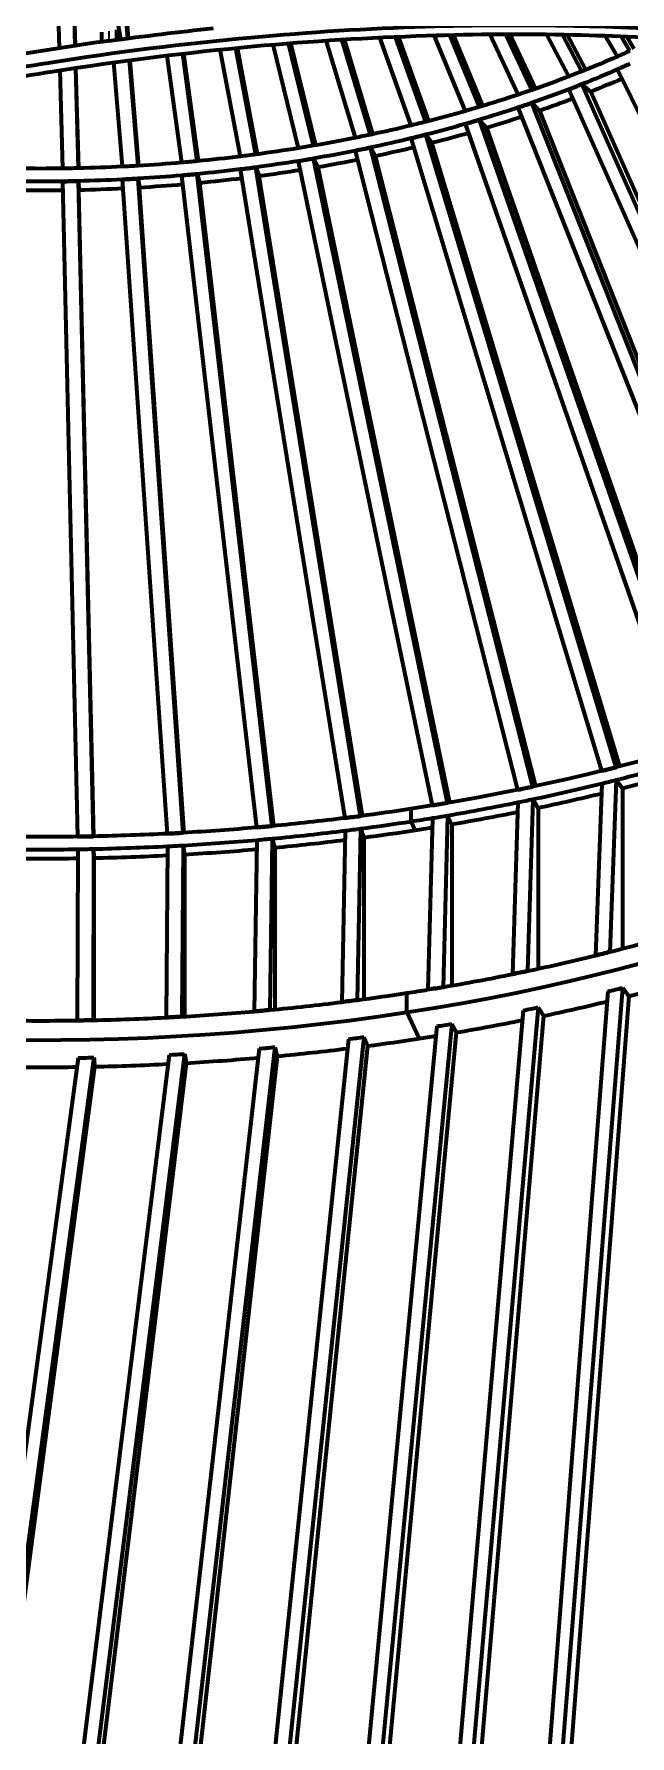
# Model space of a CAD drawing. Header units: inches. Extents: x -0.1 to 57.6, y -5.7 to 33.1.
# Drawn here: x 42.71 to 45.69, y 1.19 to 9.7 of the extents above; entities that cross this region are included whole.
import ezdxf

# ---------------------------------------------------------------- set-up
doc = ezdxf.new("R2010")
doc.units = ezdxf.units.IN
doc.header["$LTSCALE"] = 0.75
doc.header["$MEASUREMENT"] = 0
doc.layers.add('Visible', color=7, linetype='Continuous', lineweight=70)
doc.layers.add('Visible Narrow', color=7, linetype='Continuous', lineweight=35)

msp = doc.modelspace()

# ---------------------------------------------------------------- linework, layer by layer
at = {"layer": 'Visible', "extrusion": (0, 0.817547, -0.575862)}
for p, q in [((43.1748, 9.6811), (43.1172, 10.3914)), ((43.1785, 9.6816), (43.1207, 10.3935)), ((43.0201, 10.3355), (43.1394, 9.6788)), ((42.9117, 9.644), (42.8949, 10.2634)), ((42.9129, 9.6442), (42.8962, 10.2641)), ((42.8333, 9.6321), (42.8174, 10.2188)), ((43.0445, 9.6633), (43.0445, 9.7123)), ((43.121, 9.7229), (43.1394, 9.6788)), ((43.121, 9.6739), (43.121, 9.7229)), ((43.1394, 9.6763), (43.1394, 9.6788)), ((43.7394, 9.09), (43.6378, 9.6249)), ((43.8163, 9.0999), (43.7151, 9.6326)), ((43.8248, 9.101), (43.7237, 9.6334)), ((44.0297, 9.1314), (43.9028, 9.6498)), ((44.1053, 9.1441), (43.9799, 9.6561)), ((44.1162, 9.146), (43.991, 9.657)), ((44.3149, 9.1833), (44.1687, 9.67)), ((44.389, 9.1986), (44.2459, 9.675)), ((44.402, 9.2014), (44.2596, 9.6758)), ((44.5939, 9.2454), (44.437, 9.6855)), ((44.6661, 9.2634), (44.5145, 9.6891)), ((44.6812, 9.2672), (44.5307, 9.6898)), ((44.8655, 9.3174), (44.7091, 9.6962)), ((44.9357, 9.338), (44.7869, 9.6982)), ((44.9526, 9.3431), (44.8058, 9.6987)), ((45.1288, 9.3991), (44.9865, 9.7016)), ((45.1965, 9.4222), (45.0649, 9.7021)), ((45.2152, 9.4287), (45.0866, 9.7021)), ((45.3826, 9.4902), (45.2709, 9.7013)), ((45.4477, 9.5157), (45.3502, 9.7001)), ((45.4679, 9.5237), (45.3748, 9.6997)), ((45.626, 9.5903), (45.5646, 9.6946)), ((45.6882, 9.6181), (45.6449, 9.6916)), ((45.7096, 9.6278), (45.6728, 9.6904)), ((43.1482, 9.0389), (43.1058, 9.5608)), ((43.2266, 9.0432), (43.1837, 9.5713)), ((43.2303, 9.0434), (43.1874, 9.5718)), ((43.4452, 9.0591), (43.3726, 9.5953)), ((43.523, 9.0662), (43.4501, 9.6044)), ((43.5291, 9.0668), (43.4562, 9.6051)), ((42.8496, 9.0295), (42.8363, 9.5212)), ((42.9283, 9.031), (42.9147, 9.5332)), ((42.9295, 9.031), (42.9159, 9.5334)), ((47.097, 6.5361), (45.626, 9.5259)), ((47.097, 6.5361), (45.626, 9.5259)), ((46.7316, 6.385), (45.3826, 9.4258)), ((46.7316, 6.385), (45.3826, 9.4258)), ((46.7968, 6.4105), (45.4477, 9.4513)), ((45.4477, 9.4513), (45.492, 9.4138)), ((45.4477, 9.4513), (45.492, 9.4138)), ((46.7968, 6.4105), (45.4477, 9.4513)), ((46.8202, 6.4198), (45.492, 9.4138)), ((46.8202, 6.4198), (45.492, 9.4138)), ((46.3505, 6.2474), (45.1288, 9.3347)), ((46.3505, 6.2474), (45.1288, 9.3347)), ((46.4183, 6.2705), (45.1965, 9.3578)), ((45.1965, 9.3578), (45.2366, 9.3188)), ((45.1965, 9.3578), (45.2366, 9.3188)), ((46.4183, 6.2705), (45.1965, 9.3578)), ((46.4399, 6.278), (45.2366, 9.3188)), ((46.4399, 6.278), (45.2366, 9.3188)), ((45.6193, 6.0328), (44.6661, 9.199)), ((44.6661, 9.199), (44.6974, 9.1574)), ((44.6661, 9.199), (44.6974, 9.1574)), ((45.6193, 6.0328), (44.6661, 9.199)), ((45.9551, 6.1238), (44.8655, 9.253)), ((45.9551, 6.1238), (44.8655, 9.253)), ((46.0253, 6.1444), (44.9357, 9.2736)), ((44.9357, 9.2736), (44.9714, 9.2332)), ((44.9357, 9.2736), (44.9714, 9.2332)), ((46.0253, 6.1444), (44.9357, 9.2736)), ((46.0449, 6.1503), (44.9714, 9.2332)), ((46.0449, 6.1503), (44.9714, 9.2332)), ((45.1279, 5.9208), (44.3149, 9.1189)), ((45.1279, 5.9208), (44.3149, 9.1189)), ((45.202, 5.9361), (44.389, 9.1343)), ((44.389, 9.1343), (44.4156, 9.0916)), ((44.389, 9.1343), (44.4156, 9.0916)), ((45.202, 5.9361), (44.389, 9.1343)), ((45.547, 6.0148), (44.5939, 9.181)), ((45.547, 6.0148), (44.5939, 9.181)), ((45.6367, 6.0372), (44.6974, 9.1574)), ((45.6367, 6.0372), (44.6974, 9.1574)), ((44.3398, 5.7889), (43.8163, 9.0355)), ((43.8163, 9.0355), (43.8334, 8.9912)), ((43.8163, 9.0355), (43.8334, 8.9912)), ((44.3398, 5.7889), (43.8163, 9.0355)), ((44.6993, 5.8421), (44.0297, 9.067)), ((44.6993, 5.8421), (44.0297, 9.067)), ((44.7749, 5.8547), (44.1053, 9.0797)), ((44.1053, 9.0797), (44.1273, 9.0362)), ((44.1053, 9.0797), (44.1273, 9.0362)), ((44.7749, 5.8547), (44.1053, 9.0797)), ((44.7874, 5.8569), (44.1273, 9.0362)), ((44.7874, 5.8569), (44.1273, 9.0362)), ((45.217, 5.9393), (44.4156, 9.0916)), ((45.217, 5.9393), (44.4156, 9.0916)), ((42.9249, 5.686), (42.8496, 8.9652)), ((42.9249, 5.686), (42.8496, 8.9652)), ((43.0036, 5.6874), (42.9283, 8.9666)), ((42.9283, 8.9666), (42.9307, 8.9213)), ((42.9283, 8.9666), (42.9307, 8.9213)), ((43.0036, 5.6874), (42.9283, 8.9666)), ((43.374, 5.7009), (43.1482, 8.9746)), ((43.374, 5.7009), (43.1482, 8.9746)), ((43.4524, 5.7051), (43.2266, 8.9788)), ((43.2266, 8.9788), (43.234, 8.9337)), ((43.2266, 8.9788), (43.234, 8.9337)), ((43.4524, 5.7051), (43.2266, 8.9788)), ((43.8206, 5.7319), (43.4452, 8.9947)), ((43.8206, 5.7319), (43.4452, 8.9947)), ((43.8984, 5.739), (43.523, 9.0018)), ((43.523, 9.0018), (43.5353, 8.957)), ((43.523, 9.0018), (43.5353, 8.957)), ((43.8984, 5.739), (43.523, 9.0018)), ((43.9055, 5.7397), (43.5353, 8.957)), ((43.9055, 5.7397), (43.5353, 8.957)), ((44.263, 5.779), (43.7394, 9.0256)), ((44.263, 5.779), (43.7394, 9.0256)), ((44.3496, 5.7902), (43.8334, 8.9912)), ((44.3496, 5.7902), (43.8334, 8.9912)), ((43.0051, 5.6875), (42.9307, 8.9213)), ((43.0051, 5.6875), (42.9307, 8.9213)), ((43.4567, 5.7054), (43.234, 8.9337)), ((43.4567, 5.7054), (43.234, 8.9337)), ((45.6193, 5.9685), (45.588, 5.1095)), ((45.6193, 5.9685), (45.588, 5.1095)), ((45.6193, 5.9685), (45.588, 5.1095)), ((45.6193, 5.9685), (45.588, 5.1095)), ((45.6193, 5.9685), (45.588, 5.1095)), ((45.6506, 5.9268), (45.6193, 5.9685)), ((45.6193, 5.9685), (45.6506, 5.9268)), ((45.6506, 5.9268), (45.6193, 5.9685)), ((45.6506, 5.9268), (45.6193, 5.9685)), ((45.6506, 5.9268), (45.6193, 5.9685)), ((45.547, 5.9504), (45.5158, 5.0915)), ((45.547, 5.9504), (45.5158, 5.0915)), ((45.547, 5.9504), (45.5158, 5.0915)), ((45.547, 5.9504), (45.5158, 5.0915)), ((45.547, 5.9504), (45.5158, 5.0915)), ((45.6506, 5.9268), (45.6506, 5.1255)), ((45.6506, 5.9268), (45.6506, 5.1255)), ((45.6506, 5.9268), (45.6506, 5.1255)), ((45.6506, 5.9268), (45.6506, 5.1255)), ((45.6506, 5.9268), (45.6506, 5.1255)), ((44.5927, 5.7608), (44.5927, 5.8251)), ((44.5927, 5.7608), (44.5927, 5.8251)), ((45.1279, 5.8564), (45.1012, 4.9985)), ((45.1279, 5.8564), (45.1012, 4.9985)), ((45.1279, 5.8564), (45.1012, 4.9985)), ((45.1279, 5.8564), (45.1012, 4.9985)), ((45.1279, 5.8564), (45.1012, 4.9985)), ((45.202, 5.8718), (45.1753, 5.0138)), ((45.202, 5.8718), (45.1753, 5.0138)), ((45.202, 5.8718), (45.1753, 5.0138)), ((45.202, 5.8718), (45.1753, 5.0138)), ((45.202, 5.8718), (45.1753, 5.0138)), ((45.2286, 5.8291), (45.202, 5.8718)), ((45.202, 5.8718), (45.2286, 5.8291)), ((45.2286, 5.8291), (45.202, 5.8718)), ((45.2286, 5.8291), (45.202, 5.8718)), ((45.2286, 5.8291), (45.202, 5.8718)), ((45.2286, 5.8291), (45.2286, 5.0252)), ((45.2286, 5.8291), (45.2286, 5.0252)), ((45.2286, 5.8291), (45.2286, 5.0252)), ((45.2286, 5.8291), (45.2286, 5.0252)), ((45.2286, 5.8291), (45.2286, 5.0252)), ((44.263, 5.7147), (44.2458, 4.8583)), ((44.263, 5.7147), (44.2458, 4.8583)), ((44.263, 5.7147), (44.2458, 4.8583)), ((44.263, 5.7147), (44.2458, 4.8583)), ((44.263, 5.7147), (44.2458, 4.8583)), ((44.3398, 5.7246), (44.3226, 4.8682)), ((44.3398, 5.7246), (44.3226, 4.8682)), ((44.3398, 5.7246), (44.3226, 4.8682)), ((44.3398, 5.7246), (44.3226, 4.8682)), ((44.3398, 5.7246), (44.3226, 4.8682)), ((44.3398, 5.7246), (44.357, 5.6803)), ((44.357, 5.6803), (44.3398, 5.7246)), ((44.357, 5.6803), (44.3398, 5.7246)), ((44.357, 5.6803), (44.3398, 5.7246)), ((44.357, 5.6803), (44.3398, 5.7246)), ((44.6131, 5.717), (44.5927, 5.7608)), ((44.6131, 5.717), (44.5927, 5.7608)), ((44.6993, 5.7777), (44.6773, 4.9207)), ((44.6993, 5.7777), (44.6773, 4.9207)), ((44.6993, 5.7777), (44.6773, 4.9207)), ((44.6993, 5.7777), (44.6773, 4.9207)), ((44.6993, 5.7777), (44.6773, 4.9207)), ((44.7749, 5.7904), (44.7529, 4.9333)), ((44.7749, 5.7904), (44.7529, 4.9333)), ((44.7749, 5.7904), (44.7529, 4.9333)), ((44.7749, 5.7904), (44.7529, 4.9333)), ((44.7749, 5.7904), (44.7529, 4.9333)), ((44.7969, 5.7468), (44.7749, 5.7904)), ((44.7749, 5.7904), (44.7969, 5.7468)), ((44.7969, 5.7468), (44.7749, 5.7904)), ((44.7969, 5.7468), (44.7749, 5.7904)), ((44.7969, 5.7468), (44.7749, 5.7904)), ((44.7969, 5.7468), (44.7969, 4.9409)), ((44.7969, 5.7468), (44.7969, 4.9409)), ((44.7969, 5.7468), (44.7969, 4.9409)), ((44.7969, 5.7468), (44.7969, 4.9409)), ((44.7969, 5.7468), (44.7969, 4.9409)), ((42.9249, 5.6216), (42.9225, 4.7664)), ((42.9249, 5.6216), (42.9225, 4.7664)), ((42.9249, 5.6216), (42.9225, 4.7664)), ((42.9249, 5.6216), (42.9225, 4.7664)), ((42.9249, 5.6216), (42.9225, 4.7664)), ((43.0036, 5.6231), (43.0012, 4.7678)), ((43.0036, 5.6231), (43.0012, 4.7678)), ((43.0036, 5.6231), (43.0012, 4.7678)), ((43.0036, 5.6231), (43.0012, 4.7678)), ((43.0036, 5.6231), (43.0012, 4.7678)), ((43.0036, 5.6231), (43.0061, 5.5777)), ((43.0061, 5.5777), (43.0036, 5.6231)), ((43.0061, 5.5777), (43.0036, 5.6231)), ((43.0061, 5.5777), (43.0036, 5.6231)), ((43.0061, 5.5777), (43.0036, 5.6231)), ((43.374, 5.6365), (43.3666, 4.781)), ((43.374, 5.6365), (43.3666, 4.781)), ((43.374, 5.6365), (43.3666, 4.781)), ((43.374, 5.6365), (43.3666, 4.781)), ((43.374, 5.6365), (43.3666, 4.781)), ((43.4524, 5.6407), (43.445, 4.7853)), ((43.4524, 5.6407), (43.445, 4.7853)), ((43.4524, 5.6407), (43.445, 4.7853)), ((43.4524, 5.6407), (43.445, 4.7853)), ((43.4524, 5.6407), (43.445, 4.7853)), ((43.4524, 5.6407), (43.4598, 5.5956)), ((43.4598, 5.5956), (43.4524, 5.6407)), ((43.4598, 5.5956), (43.4524, 5.6407)), ((43.4598, 5.5956), (43.4524, 5.6407)), ((43.4598, 5.5956), (43.4524, 5.6407)), ((43.8206, 5.6675), (43.8083, 4.8117)), ((43.8206, 5.6675), (43.8083, 4.8117)), ((43.8206, 5.6675), (43.8083, 4.8117)), ((43.8206, 5.6675), (43.8083, 4.8117)), ((43.8206, 5.6675), (43.8083, 4.8117)), ((43.8984, 5.6746), (43.8861, 4.8188)), ((43.8984, 5.6746), (43.8861, 4.8188)), ((43.8984, 5.6746), (43.8861, 4.8188)), ((43.8984, 5.6746), (43.8861, 4.8188)), ((43.8984, 5.6746), (43.8861, 4.8188)), ((43.8984, 5.6746), (43.9107, 5.6298)), ((43.9107, 5.6298), (43.8984, 5.6746)), ((43.9107, 5.6298), (43.8984, 5.6746)), ((43.9107, 5.6298), (43.8984, 5.6746)), ((43.9107, 5.6298), (43.8984, 5.6746)), ((43.9107, 5.6298), (43.9107, 4.8212)), ((43.9107, 5.6298), (43.9107, 4.8212)), ((43.9107, 5.6298), (43.9107, 4.8212)), ((43.9107, 5.6298), (43.9107, 4.8212)), ((43.9107, 5.6298), (43.9107, 4.8212)), ((44.357, 5.6803), (44.357, 4.8728)), ((44.357, 5.6803), (44.357, 4.8728)), ((44.357, 5.6803), (44.357, 4.8728)), ((44.357, 5.6803), (44.357, 4.8728)), ((44.357, 5.6803), (44.357, 4.8728)), ((43.0061, 5.5777), (43.0061, 4.7679)), ((43.0061, 5.5777), (43.0061, 4.7679)), ((43.0061, 5.5777), (43.0061, 4.7679)), ((43.0061, 5.5777), (43.0061, 4.7679)), ((43.0061, 5.5777), (43.0061, 4.7679)), ((43.4598, 5.5956), (43.4598, 4.7862)), ((43.4598, 5.5956), (43.4598, 4.7862)), ((43.4598, 5.5956), (43.4598, 4.7862)), ((43.4598, 5.5956), (43.4598, 4.7862)), ((43.4598, 5.5956), (43.4598, 4.7862)), ((44.5723, 4.8074), (44.5723, 4.904)), ((44.5723, 4.8074), (44.5723, 4.904)), ((45.5783, 4.9117), (45.268, 0.9082)), ((45.6506, 4.9297), (45.3359, 0.9311)), ((45.6818, 4.8881), (45.3761, 0.8957)), ((44.6334, 4.676), (44.5723, 4.8074)), ((44.6334, 4.676), (44.5723, 4.8074)), ((45.1545, 4.8166), (44.8053, 0.7609)), ((45.2286, 4.832), (44.8749, 0.7821)), ((45.2553, 4.7893), (44.9119, 0.7443)), ((44.7213, 4.737), (44.3314, 0.6261)), ((44.7969, 4.7497), (44.4026, 0.6453)), ((44.8188, 4.7061), (44.4362, 0.6055)), ((43.833, 4.6256), (43.3529, 0.3963)), ((43.9107, 4.6327), (43.4271, 0.4115)), ((44.2802, 4.6733), (43.847, 0.5043)), ((44.357, 4.6832), (43.9198, 0.5216)), ((44.3742, 4.6389), (43.9498, 0.4797)), ((42.9274, 4.5792), (42.3393, 0.2251)), ((43.0061, 4.5806), (42.4159, 0.2357)), ((43.0086, 4.5353), (42.4343, 0.1916)), ((43.3815, 4.5942), (42.85, 0.3029)), ((43.4598, 4.5985), (42.9255, 0.3159)), ((43.4673, 4.5533), (42.948, 0.2724)), ((43.9231, 4.5879), (43.4535, 0.3688))]:
    msp.add_line(p, q, dxfattribs=at)
at = {"layer": 'Visible'}
msp.add_arc((45.2709, -6.1522), 15.9714, 97.87471, 99.74164, dxfattribs=at)
for centre, major_axis, start_param, end_param in [((42.7394, 8.8432), (7.3181, 0), 0.144211, 2.879793), ((42.7394, 11.7059), (-4.7606, 0), 2.222261, 2.238801), ((42.7394, 11.7059), (-4.7606, 0), 2.159429, 2.175969), ((42.7394, 11.7059), (4.7606, 0), -1.044996, -1.028456), ((42.7394, 11.7059), (-4.7606, 0), 1.970933, 1.987473), ((42.7394, 11.7059), (4.7606, 0), -1.107827, -1.091287), ((42.7394, 11.7059), (4.7606, 0), -1.233491, -1.216951), ((42.7394, 11.7059), (4.7606, 0), -1.359155, -1.342615), ((42.7394, 11.7059), (4.7606, 0), -1.296323, -1.279783), ((42.7394, 11.7059), (4.7606, 0), -1.54765, -1.53111), ((42.7394, 11.7059), (4.7606, 0), -1.484819, -1.468279), ((42.7394, 11.7059), (-4.7606, 0), 1.719606, 1.736146), ((42.7394, 8.7466), (7.0819, 0), -1.308997, -0.051746), ((42.7394, 8.7466), (7.0819, 0), 3.676932, 4.974188), ((42.7394, 9.8082), (7.1606, 0), -1.167887, -1.156891), ((42.7394, 9.8082), (7.1606, 0), -1.167887, -1.156891), ((42.7394, 9.8082), (-7.1606, 0), 1.910873, 1.92187), ((42.7394, 9.8082), (-7.1606, 0), 1.910873, 1.92187), ((42.7394, 9.8082), (-7.1606, 0), 1.848042, 1.859038), ((42.7394, 9.8082), (-7.1606, 0), 1.848042, 1.859038), ((42.7394, 9.8082), (7.1606, 0), -1.419215, -1.408219), ((42.7394, 9.8082), (-7.1606, 0), 1.78521, 1.796206), ((42.7394, 9.8082), (-7.1606, 0), 1.596714, 1.60771), ((42.7394, 9.8082), (7.1606, 0), -1.482047, -1.47105), ((42.7394, 8.8432), (-7.0819, 0), 1.984763, 2.036476), ((42.7394, 8.8432), (-7.0819, 0), 1.921931, 1.973644), ((42.7394, 8.8432), (7.0819, 0), -1.167949, -1.15683), ((42.7394, 8.8432), (-7.0819, 0), 1.859099, 1.910812), ((42.7394, 8.8432), (7.0819, 0), -1.23078, -1.219662), ((42.7394, 8.7466), (7.3181, 0), -1.157009, -1.11094), ((42.7394, 8.8432), (-7.0819, 0), 1.733435, 1.785149), ((42.7394, 8.8432), (-7.0819, 0), 1.785149, 1.796267), ((42.7394, 8.8432), (-7.0819, 0), 1.796267, 1.832596), ((42.7394, 8.8432), (-7.0819, 0), 1.832596, 1.84798), ((42.7394, 8.8432), (-7.0819, 0), 1.84798, 1.859099), ((42.7394, 8.7466), (7.3181, 0), -1.219841, -1.172987), ((42.7394, 8.8432), (-7.0819, 0), 1.607772, 1.659485), ((42.7394, 8.8432), (-7.0819, 0), 1.659485, 1.670603), ((42.7394, 8.8432), (-7.0819, 0), 1.670603, 1.722317), ((42.7394, 8.8432), (7.0819, 0), -1.419276, -1.408157), ((42.7394, 8.8432), (-7.0819, 0), 1.54494, 1.596653), ((42.7394, 8.8432), (-7.0819, 0), 1.596653, 1.607772), ((42.7394, 8.7466), (7.3181, 0), -1.308997, -1.297197), ((42.7394, 8.7466), (-7.3181, 0), 1.85892, 1.906518), ((42.7394, 8.7466), (-7.3181, 0), 1.733256, 1.782244), ((42.7394, 8.7466), (7.3181, 0), -1.345505, -1.308997), ((42.7394, 8.7466), (7.3181, 0), 4.686353, 4.737248), ((42.7394, 8.7466), (7.3181, 0), -1.534001, -1.483723), ((42.7394, 8.7466), (-7.3181, 0), 1.670424, 1.720067)]:
    msp.add_ellipse(centre, major_axis=major_axis, ratio=0.575862, start_param=start_param, end_param=end_param, dxfattribs=at)
at = {"layer": 'Visible', "extrusion": (-3.61307e-16, 3.46945e-16, -1)}
for centre, major_axis, start_param, end_param in [((42.7394, 11.7703), (4.7606, 0), 0.919332, 0.965624), ((42.7394, 11.7703), (4.7606, 0), 0.902792, 0.919332), ((42.7394, 11.7059), (4.7606, 0), 0.902792, 0.919332), ((42.7394, 11.7703), (-4.7606, 0), 4.107216, 4.123756), ((42.7394, 11.7059), (4.7606, 0), 0.919332, 0.965624), ((42.7394, 11.7703), (-4.7606, 0), 4.170048, 4.186588), ((42.7394, 11.7059), (-4.7606, 0), 4.107216, 4.123756), ((42.7394, 11.7703), (4.7606, 0), 1.107827, 1.154119), ((42.7394, 11.7059), (-4.7606, 0), 4.170048, 4.186588), ((42.7394, 11.7703), (4.7606, 0), 1.216951, 1.233491), ((42.7394, 11.7703), (4.7606, 0), 1.170659, 1.216951), ((42.7394, 11.7059), (4.7606, 0), 1.107827, 1.154119), ((42.7394, 11.7703), (4.7606, 0), 1.279783, 1.296323), ((42.7394, 11.7059), (4.7606, 0), 1.216951, 1.233491), ((42.7394, 11.7059), (4.7606, 0), 1.170659, 1.216951), ((42.7394, 11.7703), (4.7606, 0), 1.405447, 1.421987), ((42.7394, 11.7059), (4.7606, 0), 1.279783, 1.296323), ((42.7394, 11.7059), (4.7606, 0), 1.405447, 1.421987)]:
    msp.add_ellipse(centre, major_axis=major_axis, ratio=0.575862, start_param=start_param, end_param=end_param, dxfattribs=at)
at = {"layer": 'Visible', "extrusion": (-2.91918e-16, 6.245e-16, -1)}
for centre, major_axis, start_param, end_param in [((42.7394, 11.7703), (4.7606, 0), 0.982164, 1.028456), ((42.7394, 11.7703), (4.7606, 0), 1.044996, 1.091287), ((42.7394, 11.7059), (4.7606, 0), 0.982164, 1.028456), ((42.7394, 11.7703), (4.7606, 0), 1.091287, 1.107827), ((42.7394, 11.7059), (4.7606, 0), 1.044996, 1.091287), ((42.7394, 11.7059), (4.7606, 0), 1.091287, 1.107827), ((42.7394, 11.7703), (4.7606, 0), 1.296323, 1.342615), ((42.7394, 11.7703), (4.7606, 0), 1.233491, 1.279783), ((42.7394, 11.7059), (4.7606, 0), 1.233491, 1.279783), ((42.7394, 11.7703), (-4.7606, 0), 4.689243, 4.735535), ((42.7394, 11.7703), (4.7606, 0), 1.53111, 1.54765), ((42.7394, 11.7703), (-4.7606, 0), 4.500748, 4.547039), ((42.7394, 11.7703), (4.7606, 0), 1.342615, 1.359155), ((42.7394, 11.7059), (4.7606, 0), 1.342615, 1.359155), ((42.7394, 11.7059), (4.7606, 0), 1.296323, 1.342615), ((42.7394, 11.7059), (-4.7606, 0), 4.689243, 4.735535), ((42.7394, 11.7059), (4.7606, 0), 1.53111, 1.54765), ((42.7394, 11.7059), (-4.7606, 0), 4.500748, 4.547039)]:
    msp.add_ellipse(centre, major_axis=major_axis, ratio=0.575862, start_param=start_param, end_param=end_param, dxfattribs=at)
at = {"layer": 'Visible', "extrusion": (-3.46945e-16, 3.46945e-16, -1)}
for major_axis, start_param, end_param in [((4.8394, 0), 0.925735, 0.965758), ((4.8394, 0), 1.112242, 1.154254), ((-4.8394, 0), 4.316034, 4.358678), ((-4.8394, 0), 4.378245, 4.42151), ((4.8394, 0), 1.361101, 1.405581), ((4.8394, 0), 1.547812, 1.593781), ((-4.8394, 0), 4.627165, 4.672838)]:
    msp.add_ellipse((42.7394, 11.7059), major_axis=major_axis, ratio=0.575862, start_param=start_param, end_param=end_param, dxfattribs=at)
at = {"layer": 'Visible', "extrusion": (-1.73605e-16, 4.16334e-16, -1)}
msp.add_ellipse((42.7394, 11.7059), major_axis=(4.8394, 0), ratio=0.575862, start_param=0.987886, end_param=1.02859, dxfattribs=at)
at = {"layer": 'Visible', "extrusion": (-2.91684e-16, 4.85723e-16, -1)}
for start_param, end_param in [(1.050056, 1.091422), (1.423334, 1.468413), (1.298873, 1.342749)]:
    msp.add_ellipse((42.7394, 11.7059), major_axis=(4.8394, 0), ratio=0.575862, start_param=start_param, end_param=end_param, dxfattribs=at)
at = {"layer": 'Visible', "extrusion": (-2.16997e-16, 4.85723e-16, -1)}
for centre in [(42.7394, 11.7703), (42.7394, 11.7059)]:
    msp.add_ellipse(centre, major_axis=(-4.7606, 0), ratio=0.575862, start_param=4.295712, end_param=4.312252, dxfattribs=at)
at = {"layer": 'Visible', "extrusion": (-2.77556e-16, 6.245e-16, -1)}
for centre, major_axis, start_param, end_param in [((42.7394, 11.7703), (-4.7606, 0), 4.626411, 4.672703), ((42.7394, 11.7703), (-4.7606, 0), 4.609871, 4.626411), ((42.7394, 11.7703), (-4.7606, 0), 4.563579, 4.609871), ((42.7394, 11.7059), (-4.7606, 0), 4.626411, 4.672703), ((42.7394, 11.7059), (4.7606, 0), 1.468279, 1.484819), ((42.7394, 11.7059), (-4.7606, 0), 4.563579, 4.609871)]:
    msp.add_ellipse(centre, major_axis=major_axis, ratio=0.575862, start_param=start_param, end_param=end_param, dxfattribs=at)
at = {"layer": 'Visible', "extrusion": (-3.49588e-16, 4.16334e-16, -1)}
for centre, major_axis, start_param, end_param in [((42.7394, 9.8082), (7.1606, 0), 0.282843, 1.308997), ((42.7394, 9.7438), (7.1606, 0), 1.167887, 1.219723), ((42.7394, 9.8082), (7.1606, 0), 1.308997, 1.345387), ((42.7394, 9.7438), (7.1606, 0), 1.230719, 1.282555), ((42.7394, 9.7438), (7.1606, 0), 1.219723, 1.230719), ((42.7394, 9.8082), (-7.1606, 0), 4.560808, 4.612643), ((42.7394, 9.7438), (-7.1606, 0), 4.497976, 4.549811), ((42.7394, 9.8082), (7.1606, 0), 1.345387, 1.356383), ((42.7394, 9.7438), (7.1606, 0), 1.282555, 1.293551), ((42.7394, 9.8082), (-7.1606, 0), 4.675475, 4.686471), ((42.7394, 9.8082), (7.1606, 0), 1.47105, 1.482047), ((42.7394, 9.7438), (7.1606, 0), 1.47105, 1.482047), ((42.7394, 9.7438), (7.1606, 0), 1.419215, 1.47105), ((42.7394, 9.7438), (7.1606, 0), 1.408219, 1.419215)]:
    msp.add_ellipse(centre, major_axis=major_axis, ratio=0.575862, start_param=start_param, end_param=end_param, dxfattribs=at)
at = {"layer": 'Visible', "extrusion": (-3.16682e-16, 4.85723e-16, -1)}
for centre, major_axis, start_param, end_param in [((42.7394, 9.7438), (-7.1606, 0), 4.246648, 4.298484), ((42.7394, 9.7438), (7.1606, 0), 1.156891, 1.167887), ((42.7394, 9.7438), (7.1606, 0), 1.156891, 1.167887), ((42.7394, 9.7438), (7.1606, 0), 1.156891, 1.167887), ((42.7394, 9.7438), (7.1606, 0), 1.156891, 1.167887), ((42.7394, 9.7438), (7.1606, 0), 1.156891, 1.167887), ((42.7394, 9.8082), (-7.1606, 0), 4.549811, 4.560808), ((42.7394, 9.7438), (-7.1606, 0), 4.486979, 4.497976), ((42.7394, 9.7438), (-7.1606, 0), 4.45059, 4.486979), ((42.7394, 9.7438), (7.1606, 0), 1.293551, 1.308997), ((42.7394, 9.8082), (7.1606, 0), 1.544879, 1.596714), ((42.7394, 9.7438), (-7.1606, 0), 4.686471, 4.738307), ((42.7394, 9.7438), (-7.1606, 0), 4.675475, 4.686471), ((42.7394, 9.8082), (-7.1606, 0), 4.623639, 4.675475), ((42.7394, 9.7438), (7.1606, 0), 1.482047, 1.533882)]:
    msp.add_ellipse(centre, major_axis=major_axis, ratio=0.575862, start_param=start_param, end_param=end_param, dxfattribs=at)
at = {"layer": 'Visible', "extrusion": (-2.9383e-16, 4.85723e-16, -1)}
for major_axis, start_param, end_param in [((7.2394, 0), 1.110844, 1.156951), ((7.2394, 0), 1.234785, 1.282615), ((7.2394, 0), 1.308997, 1.345446), ((-7.2394, 0), 4.562561, 4.612703), ((7.2394, 0), 1.545179, 1.596414), ((7.2394, 0), 1.483069, 1.533942)]:
    msp.add_ellipse((42.7394, 9.7438), major_axis=major_axis, ratio=0.575862, start_param=start_param, end_param=end_param, dxfattribs=at)
at = {"layer": 'Visible', "extrusion": (-2.59604e-16, 3.46945e-16, -1)}
for major_axis, start_param, end_param in [((7.2394, 0), 1.17279, 1.219783), ((-7.2394, 0), 4.438412, 4.45059), ((7.2394, 0), 1.358883, 1.408278)]:
    msp.add_ellipse((42.7394, 9.7438), major_axis=major_axis, ratio=0.575862, start_param=start_param, end_param=end_param, dxfattribs=at)
at = {"layer": 'Visible', "extrusion": (-2.94009e-16, 4.16334e-16, -1)}
for major_axis, start_param, end_param in [((7.1606, 0), 1.219723, 1.230719), ((7.1606, 0), 1.219723, 1.230719), ((7.1606, 0), 1.219723, 1.230719), ((7.1606, 0), 1.219723, 1.230719), ((-7.1606, 0), 4.675475, 4.686471), ((-7.1606, 0), 4.675475, 4.686471), ((-7.1606, 0), 4.675475, 4.686471), ((-7.1606, 0), 4.675475, 4.686471), ((-7.1606, 0), 4.549811, 4.560808), ((-7.1606, 0), 4.549811, 4.560808), ((-7.1606, 0), 4.549811, 4.560808), ((-7.1606, 0), 4.549811, 4.560808)]:
    msp.add_ellipse((42.7394, 9.7438), major_axis=major_axis, ratio=0.575862, start_param=start_param, end_param=end_param, dxfattribs=at)
at = {"layer": 'Visible', "extrusion": (-2.79266e-16, 2.77556e-16, -1)}
for centre, major_axis, start_param, end_param in [((42.7394, 9.8082), (7.1606, 0), 1.356383, 1.408219), ((42.7394, 9.7438), (-7.1606, 0), 4.486979, 4.497976), ((42.7394, 9.7438), (-7.1606, 0), 4.486979, 4.497976), ((42.7394, 9.7438), (-7.1606, 0), 4.486979, 4.497976), ((42.7394, 9.7438), (-7.1606, 0), 4.486979, 4.497976), ((42.7394, 9.7438), (7.1606, 0), 1.282555, 1.293551), ((42.7394, 9.7438), (7.1606, 0), 1.282555, 1.293551), ((42.7394, 9.7438), (7.1606, 0), 1.282555, 1.293551), ((42.7394, 9.7438), (7.1606, 0), 1.282555, 1.293551), ((42.7394, 9.7438), (7.1606, 0), 1.47105, 1.482047), ((42.7394, 9.7438), (7.1606, 0), 1.47105, 1.482047), ((42.7394, 9.7438), (7.1606, 0), 1.47105, 1.482047), ((42.7394, 9.7438), (7.1606, 0), 1.47105, 1.482047)]:
    msp.add_ellipse(centre, major_axis=major_axis, ratio=0.575862, start_param=start_param, end_param=end_param, dxfattribs=at)
at = {"layer": 'Visible', "extrusion": (-2.77556e-16, 5.55112e-16, -1)}
for major_axis, start_param, end_param in [((-7.0819, 0), 4.298423, 4.309541), ((-7.0819, 0), 4.298423, 4.309541), ((-7.0819, 0), 4.298423, 4.309541), ((-7.0819, 0), 4.298423, 4.309541), ((-7.0819, 0), 4.486918, 4.498037), ((-7.0819, 0), 4.486918, 4.498037), ((-7.0819, 0), 4.486918, 4.498037), ((-7.0819, 0), 4.486918, 4.498037), ((7.0819, 0), 1.470989, 1.482108), ((7.0819, 0), 1.470989, 1.482108), ((7.0819, 0), 1.470989, 1.482108), ((7.0819, 0), 1.470989, 1.482108), ((-7.0819, 0), 4.54975, 4.560869), ((-7.0819, 0), 4.54975, 4.560869), ((-7.0819, 0), 4.54975, 4.560869), ((-7.0819, 0), 4.54975, 4.560869)]:
    msp.add_ellipse((42.7394, 8.8432), major_axis=major_axis, ratio=0.575862, start_param=start_param, end_param=end_param, dxfattribs=at)
at = {"layer": 'Visible', "extrusion": (-1.24815e-16, 4.16334e-16, -1)}
msp.add_ellipse((42.7394, 8.8432), major_axis=(7.0819, 0), ratio=0.575862, start_param=1.219662, end_param=1.23078, dxfattribs=at)
msp.add_ellipse((42.7394, 8.8432), major_axis=(7.0819, 0), ratio=0.575862, start_param=1.219662, end_param=1.23078, dxfattribs=at)
msp.add_ellipse((42.7394, 8.8432), major_axis=(7.0819, 0), ratio=0.575862, start_param=1.219662, end_param=1.23078, dxfattribs=at)
msp.add_ellipse((42.7394, 8.8432), major_axis=(7.0819, 0), ratio=0.575862, start_param=1.219662, end_param=1.23078, dxfattribs=at)
at = {"layer": 'Visible', "extrusion": (-2.77556e-16, 4.85723e-16, -1)}
for start_param, end_param in [(4.424086, 4.435205), (4.424086, 4.435205), (4.424086, 4.435205), (4.424086, 4.435205), (4.675414, 4.686532), (4.675414, 4.686532), (4.675414, 4.686532), (4.675414, 4.686532)]:
    msp.add_ellipse((42.7394, 8.8432), major_axis=(-7.0819, 0), ratio=0.575862, start_param=start_param, end_param=end_param, dxfattribs=at)
at = {"layer": 'Visible'}
for points, knots in [([(41.0075, 9.1765), (41.2077, 9.2317), (41.4094, 9.283), (41.6121, 9.3305), (41.9983, 9.4211), (42.3882, 9.4975), (42.7779, 9.5591), (43.1172, 9.6127), (43.4564, 9.6551), (43.7931, 9.6859), (44.0861, 9.7128), (44.3773, 9.7309), (44.6651, 9.7402), (44.9156, 9.7483), (45.1635, 9.7497), (45.4077, 9.7444), (45.8278, 9.7352), (46.2371, 9.7062), (46.6308, 9.6577), (46.9237, 9.6215), (47.2079, 9.5746), (47.4815, 9.5172), (47.6851, 9.4745), (47.8828, 9.426), (48.0739, 9.3719), (48.3291, 9.2996), (48.5727, 9.2172), (48.8028, 9.1253)], [5.1523909, 5.1523909, 5.1523909, 5.1523909, 5.2244071, 5.2244071, 5.2244071, 5.3616635, 5.3616635, 5.3616635, 5.4811264, 5.4811264, 5.4811264, 5.5851026, 5.5851026, 5.5851026, 5.6755996, 5.6755996, 5.6755996, 5.8312293, 5.8312293, 5.8312293, 5.9469954, 5.9469954, 5.9469954, 6.0331086, 6.0331086, 6.0331086, 6.1481372, 6.1481372, 6.1481372, 6.1481372]), ([(40.8354, 9.0774), (41.1016, 9.1545), (41.3708, 9.225), (41.6418, 9.2885), (42.0252, 9.3784), (42.4121, 9.4542), (42.7988, 9.5154), (43.1353, 9.5685), (43.4717, 9.6106), (43.8055, 9.6412), (44.096, 9.6678), (44.3845, 9.6857), (44.6695, 9.6949), (44.9176, 9.7029), (45.163, 9.7043), (45.4047, 9.699), (45.6151, 9.6945), (45.8227, 9.6849), (46.0269, 9.6703), (46.3781, 9.6451), (46.7191, 9.6053), (47.0468, 9.551), (47.2906, 9.5106), (47.5271, 9.4623), (47.7551, 9.4063), (48.0901, 9.3239), (48.4068, 9.2249), (48.7016, 9.1103), (48.9014, 9.0326), (49.0911, 8.9478), (49.27, 8.8563)], [5.127432, 5.127432, 5.127432, 5.127432, 5.224407, 5.224407, 5.224407, 5.361663, 5.361663, 5.361663, 5.481126, 5.481126, 5.481126, 5.585103, 5.585103, 5.585103, 5.6756, 5.6756, 5.6756, 5.754365, 5.754365, 5.754365, 5.889819, 5.889819, 5.889819, 5.990578, 5.990578, 5.990578, 6.138669, 6.138669, 6.138669, 6.239004, 6.239004, 6.239004, 6.239004]), ([(47.8584, 1.8907), (47.6776, 1.7866), (47.4914, 1.6856), (47.3004, 1.588), (47.0658, 1.4682), (46.8239, 1.3535), (46.576, 1.2446), (46.3442, 1.1428), (46.1072, 1.046), (45.8658, 0.9546), (45.6402, 0.8692), (45.4108, 0.7885), (45.1785, 0.7128), (44.7496, 0.5731), (44.3105, 0.4505), (43.8667, 0.3465), (43.4804, 0.2559), (43.0906, 0.1795), (42.7008, 0.1179), (42.3616, 0.0643), (42.0224, 0.0219), (41.6857, -0.0089), (41.3926, -0.0358), (41.1014, -0.0539), (40.8136, -0.0632), (40.5632, -0.0713), (40.3153, -0.0727), (40.071, -0.0674), (39.651, -0.0582), (39.2416, -0.0292), (38.8479, 0.0193), (38.5551, 0.0555), (38.2709, 0.1024), (37.9972, 0.1598), (37.7937, 0.2025), (37.596, 0.251), (37.4049, 0.3051), (37.124, 0.3847), (36.8574, 0.4764), (36.6072, 0.5796), (36.363, 0.6802), (36.1344, 0.7918), (35.9233, 0.9134)], [1.570796, 1.570796, 1.570796, 1.570796, 1.650448, 1.650448, 1.650448, 1.748282, 1.748282, 1.748282, 1.839697, 1.839697, 1.839697, 1.925114, 1.925114, 1.925114, 2.082814, 2.082814, 2.082814, 2.220071, 2.220071, 2.220071, 2.339534, 2.339534, 2.339534, 2.44351, 2.44351, 2.44351, 2.534007, 2.534007, 2.534007, 2.689637, 2.689637, 2.689637, 2.805403, 2.805403, 2.805403, 2.891516, 2.891516, 2.891516, 3.018082, 3.018082, 3.018082, 3.141593, 3.141593, 3.141593, 3.141593]), ([(47.8027, 1.9227), (47.623, 1.8193), (47.438, 1.7189), (47.2482, 1.6219), (47.015, 1.5028), (46.7746, 1.3889), (46.5282, 1.2806), (46.2979, 1.1795), (46.0624, 1.0833), (45.8225, 0.9925), (45.5984, 0.9076), (45.3705, 0.8275), (45.1397, 0.7523), (44.7136, 0.6135), (44.2776, 0.4917), (43.837, 0.3885), (43.4535, 0.2986), (43.0666, 0.2228), (42.68, 0.1616), (42.3434, 0.1085), (42.0071, 0.0664), (41.6733, 0.0358), (41.3828, 0.0092), (41.0943, -0.0087), (40.8092, -0.0179), (40.5612, -0.0259), (40.3158, -0.0273), (40.074, -0.022), (39.8636, -0.0175), (39.656, -0.0079), (39.4518, 0.0067), (39.1007, 0.0319), (38.7597, 0.0717), (38.4319, 0.126), (38.1881, 0.1664), (37.9517, 0.2147), (37.7237, 0.2707), (37.3886, 0.3531), (37.072, 0.4521), (36.7771, 0.5667), (36.4894, 0.6786), (36.2225, 0.8052), (35.979, 0.9455)], [1.570796, 1.570796, 1.570796, 1.570796, 1.650448, 1.650448, 1.650448, 1.748282, 1.748282, 1.748282, 1.839697, 1.839697, 1.839697, 1.925114, 1.925114, 1.925114, 2.082814, 2.082814, 2.082814, 2.220071, 2.220071, 2.220071, 2.339534, 2.339534, 2.339534, 2.44351, 2.44351, 2.44351, 2.534007, 2.534007, 2.534007, 2.612772, 2.612772, 2.612772, 2.748227, 2.748227, 2.748227, 2.848985, 2.848985, 2.848985, 2.997076, 2.997076, 2.997076, 3.141593, 3.141593, 3.141593, 3.141593])]:
    msp.add_open_spline(points, degree=3, knots=knots, dxfattribs=at)
for points in [[(43.0827, 9.6686), (43.2568, 9.6927), (43.4306, 9.7137), (43.6039, 9.7318)], [(45.5783, 4.9117), (45.6024, 4.9177), (45.6265, 4.9237), (45.6506, 4.9297)], [(45.6506, 4.9297), (45.661, 4.9158), (45.6714, 4.9019), (45.6818, 4.8881)], [(45.1545, 4.8166), (45.1792, 4.8217), (45.2039, 4.8268), (45.2286, 4.832)], [(45.2286, 4.832), (45.2375, 4.8177), (45.2464, 4.8035), (45.2553, 4.7893)], [(44.7213, 4.737), (44.7465, 4.7412), (44.7717, 4.7455), (44.7969, 4.7497)], [(44.7969, 4.7497), (44.8042, 4.7352), (44.8115, 4.7206), (44.8188, 4.7061)], [(43.833, 4.6256), (43.8589, 4.628), (43.8848, 4.6303), (43.9107, 4.6327)], [(43.9107, 4.6327), (43.9148, 4.6178), (43.9189, 4.6028), (43.9231, 4.5879)], [(44.2802, 4.6733), (44.3058, 4.6766), (44.3314, 4.6799), (44.357, 4.6832)], [(44.357, 4.6832), (44.3627, 4.6684), (44.3684, 4.6537), (44.3742, 4.6389)], [(42.9274, 4.5792), (42.9537, 4.5796), (42.9799, 4.5801), (43.0061, 4.5806)], [(43.0061, 4.5806), (43.0069, 4.5655), (43.0078, 4.5504), (43.0086, 4.5353)], [(43.3815, 4.5942), (43.4076, 4.5956), (43.4337, 4.597), (43.4598, 4.5985)], [(43.4598, 4.5985), (43.4623, 4.5834), (43.4648, 4.5684), (43.4673, 4.5533)]]:
    msp.add_open_spline(points, degree=3, dxfattribs=at)
at = {"layer": 'Visible Narrow', "extrusion": (0, 0.817547, -0.575862)}
msp.add_line((43.0827, 9.6686), (43.0827, 9.7177), dxfattribs=at)

doc.saveas('drawing.dxf')
